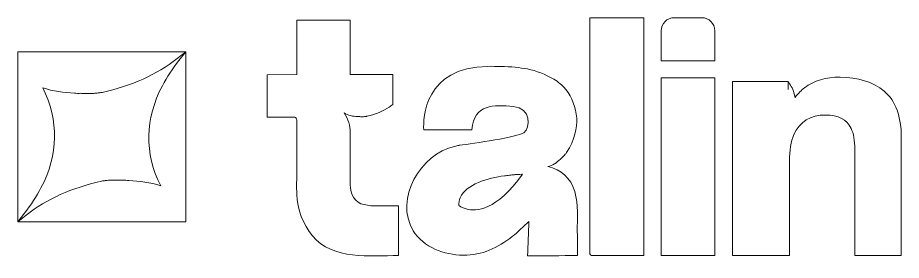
# Model space of a CAD drawing. Header units: centimetres. Extents: x -8 to 123, y -18 to 6.
# Drawn here: x 99.73 to 109.73, y -17.66 to -14.91 of the extents above; entities that cross this region are included whole.
import ezdxf

# ---------------------------------------------------------------- set-up
doc = ezdxf.new("R2010")
doc.units = ezdxf.units.CM
doc.header["$MEASUREMENT"] = 0
doc.layers.add('Layer 1', color=7, linetype='Continuous', lineweight=0)

msp = doc.modelspace()

# ---------------------------------------------------------------- linework, layer by layer
at = {"layer": 'Layer 1'}
msp.add_lwpolyline([(107.0152, -15.5918), (107.0152, -17.6013), (107.6222, -17.602), (107.6215, -15.5911)], close=True, dxfattribs=at)
for points, knots in [([(103.6549, -17.0262), (103.5501, -17.0096), (103.497, -16.9111), (103.4964, -16.8006), (103.4964, -16.8006), (103.4964, -16.2089), (103.4964, -16.2089), (103.4964, -16.1336), (103.4732, -16.0591), (103.428, -15.9872), (103.4712, -16.0191), (103.5276, -16.0258), (103.582, -16.0291), (103.5886, -16.0298), (103.5972, -16.0305), (103.6052, -16.0298), (103.6145, -16.0305), (103.6224, -16.0305), (103.6304, -16.0305), (103.6417, -16.0311), (103.6516, -16.0305), (103.6596, -16.0298), (103.6622, -16.0298), (103.6642, -16.0298), (103.6662, -16.0291), (103.6709, -16.0285), (103.6755, -16.0278), (103.6801, -16.0271), (103.6815, -16.0271), (103.6828, -16.0271), (103.6841, -16.0265), (103.789, -16.0032), (103.8712, -15.9666), (103.9362, -15.9226), (103.9508, -15.9126), (103.9648, -15.9027), (103.9774, -15.892), (103.978, -15.8913), (103.978, -15.8913), (103.9787, -15.8907), (103.9787, -15.8907), (103.9774, -15.8907), (103.9774, -15.8907), (103.9774, -15.8907), (103.9774, -15.5545), (103.9774, -15.5545), (103.9774, -15.5545), (103.4964, -15.5532), (103.4964, -15.5532), (103.4964, -15.5532), (103.4951, -14.9388), (103.4951, -14.9388), (103.4951, -14.9388), (102.892, -14.9388), (102.892, -14.9388), (102.892, -14.9388), (102.8913, -15.5525), (102.8913, -15.5525), (102.8913, -15.5525), (102.5556, -15.5552), (102.5556, -15.5552), (102.5556, -15.5552), (102.5563, -16.0365), (102.5563, -16.0365), (102.5563, -16.0365), (102.8714, -16.0358), (102.8714, -16.0358), (102.8794, -16.0411), (102.8874, -16.0531), (102.892, -16.0664), (102.892, -16.2591), (102.892, -16.4518), (102.892, -16.6445), (102.892, -16.7327), (102.8877, -16.8223), (102.8914, -16.9102), (102.8984, -17.0784), (102.9608, -17.2495), (103.0691, -17.379), (103.3013, -17.6566), (103.7193, -17.6027), (104.0424, -17.6027), (104.0424, -17.6027), (104.0437, -17.0396), (104.0437, -17.0396), (104.0437, -17.0396), (103.7299, -17.0382), (103.7299, -17.0382), (103.7299, -17.0382), (103.6549, -17.0262), (103.6549, -17.0262)], [0, 0, 0, 0, 1, 1, 1, 2, 2, 2, 3, 3, 3, 4, 4, 4, 5, 5, 5, 6, 6, 6, 7, 7, 7, 8, 8, 8, 9, 9, 9, 10, 10, 10, 11, 11, 11, 12, 12, 12, 13, 13, 13, 14, 14, 14, 15, 15, 15, 16, 16, 16, 17, 17, 17, 18, 18, 18, 19, 19, 19, 20, 20, 20, 21, 21, 21, 22, 22, 22, 23, 23, 23, 24, 24, 24, 25, 25, 25, 26, 26, 26, 27, 27, 27, 28, 28, 28, 29, 29, 29, 30, 30, 30, 30]), ([(106.2069, -17.571), (106.2078, -17.5904), (106.2205, -17.603), (106.2378, -17.603), (106.2378, -17.603), (106.8208, -17.6003), (106.8208, -17.6003), (106.8208, -17.6003), (106.8209, -14.9096), (106.8209, -14.9096), (106.8209, -14.9096), (106.2069, -14.9098), (106.2069, -14.9098), (106.2069, -14.9098), (106.2069, -17.571), (106.2069, -17.571)], [0, 0, 0, 0, 1, 1, 1, 2, 2, 2, 3, 3, 3, 4, 4, 4, 5, 5, 5, 5]), ([(107.4745, -14.9098), (107.4745, -14.9098), (107.1645, -14.9098), (107.1645, -14.9098), (107.082, -14.9098), (107.0152, -14.9766), (107.0152, -15.0591), (107.0152, -15.0591), (107.0152, -15.3978), (107.0152, -15.3978), (107.0152, -15.3978), (107.6222, -15.3978), (107.6222, -15.3978), (107.6222, -15.3978), (107.6222, -15.0575), (107.6222, -15.0575), (107.6222, -14.9759), (107.5561, -14.9098), (107.4745, -14.9098)], [0, 0, 0, 0, 1, 1, 1, 2, 2, 2, 3, 3, 3, 4, 4, 4, 5, 5, 5, 6, 6, 6, 6]), ([(101.5373, -15.3729), (101.308, -15.5533), (101.0221, -15.682), (100.6876, -15.7552), (100.6876, -15.7552), (100.6742, -15.7583), (100.6742, -15.7583), (100.6578, -15.76), (100.6468, -15.7613), (100.6345, -15.7637), (100.6248, -15.7656), (100.6171, -15.7659), (100.6056, -15.7659), (100.6056, -15.7659), (100.594, -15.7668), (100.594, -15.7668), (100.5722, -15.7682), (100.5477, -15.7697), (100.5186, -15.7686), (100.5003, -15.7687), (100.4792, -15.7676), (100.4541, -15.7663), (100.4541, -15.7663), (100.4439, -15.7658), (100.4439, -15.7658), (100.4234, -15.7673), (100.398, -15.7659), (100.3757, -15.7644), (100.2605, -15.7564), (100.1309, -15.7442), (100.0165, -15.7023), (100.2018, -16.0721), (100.1953, -16.463), (99.9967, -16.8366), (99.9449, -16.9337), (99.8838, -17.0274), (99.8097, -17.1229), (99.8097, -17.1229), (99.7331, -17.2217), (99.7331, -17.2217), (99.7331, -17.2217), (99.7331, -15.2948), (99.7331, -15.2948), (99.7331, -15.2948), (101.6347, -15.2963), (101.6347, -15.2963), (101.6347, -15.2963), (101.5373, -15.3729), (101.5373, -15.3729)], [0, 0, 0, 0, 1, 1, 1, 2, 2, 2, 3, 3, 3, 4, 4, 4, 5, 5, 5, 6, 6, 6, 7, 7, 7, 8, 8, 8, 9, 9, 9, 10, 10, 10, 11, 11, 11, 12, 12, 12, 13, 13, 13, 14, 14, 14, 15, 15, 15, 16, 16, 16, 16]), ([(101.6347, -17.2217), (101.6347, -17.2217), (99.7331, -17.2202), (99.7331, -17.2202), (99.7331, -17.2202), (99.8305, -17.1436), (99.8305, -17.1436), (100.0597, -16.9632), (100.3456, -16.8346), (100.6801, -16.7613), (100.6801, -16.7613), (100.6936, -16.7582), (100.6936, -16.7582), (100.7099, -16.7565), (100.7209, -16.7554), (100.733, -16.7529), (100.743, -16.7509), (100.7507, -16.7506), (100.7622, -16.7507), (100.7622, -16.7507), (100.7731, -16.7498), (100.7731, -16.7498), (100.7957, -16.7483), (100.8201, -16.7467), (100.8492, -16.7479), (100.8658, -16.7478), (100.8851, -16.7488), (100.9075, -16.7499), (100.9075, -16.7499), (100.9239, -16.7507), (100.9239, -16.7507), (100.9443, -16.7492), (100.9697, -16.7506), (100.9921, -16.7521), (101.1073, -16.7601), (101.2369, -16.7723), (101.3513, -16.8142), (101.1659, -16.4444), (101.1724, -16.0535), (101.3711, -15.68), (101.423, -15.5827), (101.4841, -15.489), (101.5581, -15.3936), (101.5581, -15.3936), (101.6347, -15.2948), (101.6347, -15.2948), (101.6347, -15.2948), (101.6347, -17.2217), (101.6347, -17.2217)], [0, 0, 0, 0, 1, 1, 1, 2, 2, 2, 3, 3, 3, 4, 4, 4, 5, 5, 5, 6, 6, 6, 7, 7, 7, 8, 8, 8, 9, 9, 9, 10, 10, 10, 11, 11, 11, 12, 12, 12, 13, 13, 13, 14, 14, 14, 15, 15, 15, 16, 16, 16, 16]), ([(106.0698, -17.6027), (106.0685, -17.5122), (106.0691, -17.425), (106.0665, -17.3331), (106.0625, -17.18), (106.0824, -17.0276), (106.0366, -16.8765), (105.9908, -16.7254), (105.8847, -16.6295), (105.7315, -16.5949), (105.7845, -16.5869), (105.8336, -16.547), (105.8747, -16.511), (105.8801, -16.5064), (105.886, -16.5011), (105.8913, -16.4951), (105.8986, -16.4884), (105.9046, -16.4831), (105.9099, -16.4778), (105.9185, -16.4698), (105.9245, -16.4625), (105.9298, -16.4565), (105.9318, -16.4545), (105.9331, -16.4531), (105.9345, -16.4511), (105.9371, -16.4471), (105.9398, -16.4438), (105.9431, -16.4398), (105.9437, -16.4385), (105.9444, -16.4378), (105.9451, -16.4365), (106.0393, -16.2887), (106.0658, -16.1569), (106.0605, -16.0471), (106.0472, -15.926), (106.0094, -15.8135), (105.9364, -15.7236), (105.9351, -15.7216), (105.9338, -15.7203), (105.9318, -15.7176), (105.896, -15.6744), (105.8522, -15.6364), (105.7991, -15.6058), (105.7036, -15.5499), (105.6041, -15.5119), (105.5012, -15.4893), (105.4177, -15.4753), (105.3181, -15.4647), (105.1994, -15.4614), (105.1543, -15.4607), (105.1065, -15.46), (105.0554, -15.4607), (104.3323, -15.4702), (104.3216, -16.0515), (104.328, -16.1787), (104.328, -16.1787), (104.8743, -16.1787), (104.8743, -16.1787), (104.8937, -15.8841), (105.1261, -15.8952), (105.3414, -15.914), (105.5446, -15.9317), (105.5404, -16.1543), (105.4601, -16.2122), (105.3924, -16.2608), (104.8929, -16.3327), (104.7323, -16.3546), (104.731, -16.3546), (104.7297, -16.3546), (104.7284, -16.3553), (104.7118, -16.3593), (104.6945, -16.3626), (104.6779, -16.3666), (104.2925, -16.4531), (103.99, -16.9603), (104.2096, -17.3211), (104.3263, -17.5122), (104.5598, -17.5947), (104.7741, -17.598), (104.9924, -17.6013), (105.1596, -17.5175), (105.3334, -17.3837), (105.3865, -17.3431), (105.4628, -17.2645), (105.5192, -17.2186), (105.5145, -17.3464), (105.5079, -17.4775), (105.5026, -17.6067), (105.6916, -17.6053), (105.8807, -17.604), (106.0698, -17.6027)], [0, 0, 0, 0, 1, 1, 1, 2, 2, 2, 3, 3, 3, 4, 4, 4, 5, 5, 5, 6, 6, 6, 7, 7, 7, 8, 8, 8, 9, 9, 9, 10, 10, 10, 11, 11, 11, 12, 12, 12, 13, 13, 13, 14, 14, 14, 15, 15, 15, 16, 16, 16, 17, 17, 17, 18, 18, 18, 19, 19, 19, 20, 20, 20, 21, 21, 21, 22, 22, 22, 23, 23, 23, 24, 24, 24, 25, 25, 25, 26, 26, 26, 27, 27, 27, 28, 28, 28, 29, 29, 29, 30, 30, 30, 30]), ([(109.733, -16.2738), (109.733, -16.0266), (109.6685, -15.8496), (109.5392, -15.7428), (109.41, -15.6361), (109.2438, -15.5828), (109.0407, -15.5828), (108.8784, -15.5828), (108.7444, -15.6226), (108.6386, -15.7022), (108.6039, -15.7285), (108.5677, -15.7659), (108.5304, -15.8119), (108.5301, -15.8099), (108.5298, -15.8079), (108.5296, -15.8056), (108.5293, -15.8048), (108.5293, -15.8043), (108.5291, -15.8034), (108.5158, -15.7429), (108.4947, -15.6951), (108.4693, -15.6577), (108.4636, -15.6487), (108.4574, -15.6408), (108.4511, -15.633), (108.4511, -15.633), (108.4511, -15.6438), (108.4511, -15.6438), (108.4511, -15.6438), (108.4511, -15.7217), (108.4511, -15.7217), (108.4511, -15.7217), (108.4511, -15.6334), (108.4511, -15.6334), (108.4511, -15.6334), (107.8225, -15.6334), (107.8225, -15.6334), (107.8225, -15.6334), (107.8225, -17.6017), (107.8225, -17.6017), (107.8225, -17.6017), (108.4673, -17.6017), (108.4673, -17.6017), (108.4673, -17.6017), (108.4673, -16.5343), (108.4673, -16.5343), (108.4673, -16.4125), (108.4841, -16.3125), (108.5178, -16.234), (108.5827, -16.0857), (108.7023, -16.0115), (108.8766, -16.0115), (109.0184, -16.0115), (109.1146, -16.0622), (109.1651, -16.1635), (109.1927, -16.2189), (109.2066, -16.2985), (109.2066, -16.4023), (109.2066, -16.4023), (109.2066, -17.6017), (109.2066, -17.6017), (109.2066, -17.6017), (109.7331, -17.6017), (109.7331, -17.6017), (109.7331, -17.6017), (109.733, -16.2738), (109.733, -16.2738)], [0, 0, 0, 0, 1, 1, 1, 2, 2, 2, 3, 3, 3, 4, 4, 4, 5, 5, 5, 6, 6, 6, 7, 7, 7, 8, 8, 8, 9, 9, 9, 10, 10, 10, 11, 11, 11, 12, 12, 12, 13, 13, 13, 14, 14, 14, 15, 15, 15, 16, 16, 16, 17, 17, 17, 18, 18, 18, 19, 19, 19, 20, 20, 20, 21, 21, 21, 22, 22, 22, 22]), ([(104.808, -17.0755), (104.7556, -17.0609), (104.7264, -17.0376), (104.7264, -17.0376), (104.7257, -17.0049), (104.731, -16.9757), (104.7416, -16.949), (104.806, -16.7913), (105.0567, -16.7267), (105.2405, -16.7001), (105.2584, -16.6981), (105.2777, -16.6961), (105.2982, -16.6934), (105.3175, -16.6908), (105.3354, -16.6888), (105.3513, -16.6881), (105.3546, -16.6874), (105.3579, -16.6874), (105.3619, -16.6868), (105.3845, -16.6854), (105.4031, -16.6841), (105.417, -16.6834), (105.4349, -16.6821), (105.4455, -16.6821), (105.4455, -16.6821), (105.1529, -17.0941), (104.9227, -17.1074), (104.808, -17.0755)], [0, 0, 0, 0, 1, 1, 1, 2, 2, 2, 3, 3, 3, 4, 4, 4, 5, 5, 5, 6, 6, 6, 7, 7, 7, 8, 8, 8, 9, 9, 9, 9])]:
    msp.add_open_spline(points, degree=3, knots=knots, dxfattribs=at)

doc.saveas('drawing.dxf')
